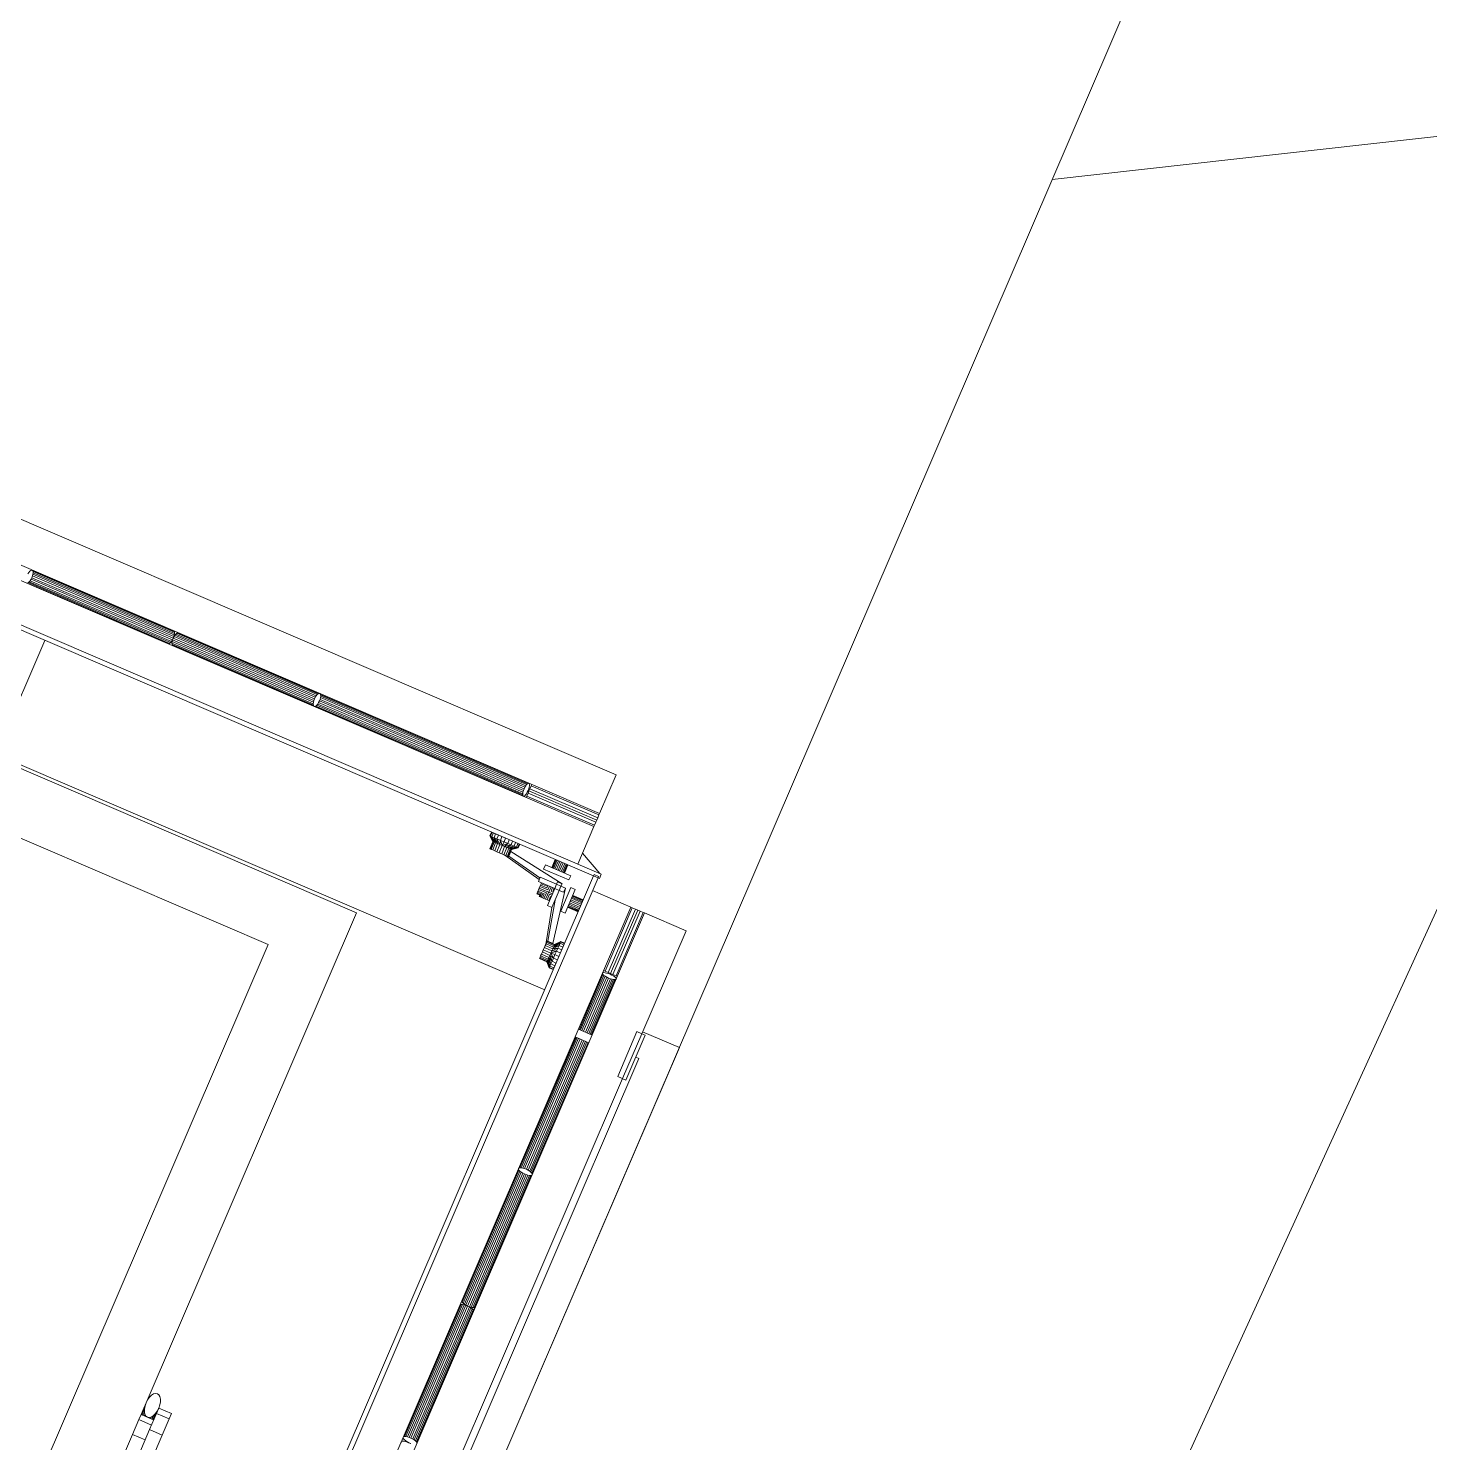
# Model space of a CAD drawing. Header units: metres. Extents: x -48 to 2360, y -1392 to 453.
# Drawn here: x 725.851 to 727.312, y -1006.68 to -1005.205 of the extents above; entities that cross this region are included whole.
import ezdxf

# ---------------------------------------------------------------- set-up
doc = ezdxf.new("R2010")
doc.units = ezdxf.units.M
doc.layers.add('MUEBLES', color=223, linetype='Continuous', lineweight=5, transparency=0.3)
doc.layers.add('TODO', color=210, linetype='Continuous', lineweight=5)

msp = doc.modelspace()

# ---------------------------------------------------------------- linework, layer by layer
at = {"layer": 'MUEBLES', "transparency": 33554687}
for p, q in [((726.4639, -1005.9835), (724.673, -1005.2145)), ((724.6557, -1005.2548), (726.4466, -1006.0239)), ((726.4408, -1006.0373), (724.6499, -1005.2683)), ((726.4404, -1006.0888), (725.5289, -1005.6975)), ((725.5308, -1005.6931), (726.4484, -1006.0871)), ((725.8516, -1005.7724), (725.8507, -1005.7739)), ((725.8526, -1005.7711), (725.8516, -1005.7724)), ((725.8536, -1005.7703), (725.8526, -1005.7711)), ((725.8531, -1005.781), (725.8541, -1005.7795)), ((725.8545, -1005.7699), (725.8536, -1005.7703)), ((725.8541, -1005.7795), (725.8549, -1005.7778)), ((725.8541, -1005.7795), (726.0014, -1005.8427)), ((725.8553, -1005.7699), (725.8545, -1005.7699)), ((725.8549, -1005.7778), (725.8556, -1005.776)), ((725.8549, -1005.7778), (726.0022, -1005.841)), ((725.8558, -1005.7705), (725.8553, -1005.7699)), ((725.8556, -1005.776), (725.856, -1005.7743)), ((726.0029, -1005.8392), (725.8556, -1005.776)), ((725.8562, -1005.7714), (725.8558, -1005.7705)), ((726.0031, -1005.8337), (725.8558, -1005.7705)), ((725.856, -1005.7743), (725.8562, -1005.7727)), ((726.0033, -1005.8375), (725.856, -1005.7743)), ((726.0034, -1005.8346), (725.8562, -1005.7714)), ((725.8562, -1005.7727), (725.8562, -1005.7714)), ((726.0035, -1005.8359), (725.8562, -1005.7727)), ((725.8503, -1005.7834), (725.8512, -1005.783)), ((725.8503, -1005.7834), (725.9975, -1005.8467)), ((725.8512, -1005.783), (725.8521, -1005.7822)), ((725.8512, -1005.783), (725.9984, -1005.8463)), ((725.8521, -1005.7822), (725.8531, -1005.781)), ((725.8521, -1005.7822), (725.9994, -1005.8454)), ((725.8531, -1005.781), (726.0004, -1005.8442)), ((726.0022, -1005.841), (726.0029, -1005.8392)), ((726.003, -1005.8393), (726.0022, -1005.841)), ((726.0031, -1005.8337), (726.0026, -1005.8332)), ((726.0029, -1005.8392), (726.0033, -1005.8375)), ((726.004, -1005.8378), (726.003, -1005.8393)), ((726.1503, -1005.9025), (726.003, -1005.8393)), ((726.0034, -1005.8346), (726.0031, -1005.8337)), ((726.0033, -1005.8375), (726.0035, -1005.8359)), ((726.0035, -1005.8359), (726.0034, -1005.8346)), ((726.005, -1005.8366), (726.004, -1005.8378)), ((726.1513, -1005.901), (726.004, -1005.8378)), ((726.006, -1005.8357), (726.005, -1005.8366)), ((726.1523, -1005.8998), (726.005, -1005.8366)), ((726.0069, -1005.8353), (726.006, -1005.8357)), ((726.1533, -1005.899), (726.006, -1005.8357)), ((726.1542, -1005.8986), (726.0069, -1005.8353)), ((726.0077, -1005.8354), (726.0069, -1005.8353)), ((725.8685, -1005.8433), (725.8222, -1005.9511)), ((725.9968, -1005.8466), (725.9975, -1005.8467)), ((725.9975, -1005.8467), (725.9984, -1005.8463)), ((725.9984, -1005.8463), (725.9994, -1005.8454)), ((725.9994, -1005.8454), (726.0004, -1005.8442)), ((726.0004, -1005.8442), (726.0014, -1005.8427)), ((726.0011, -1005.8445), (726.0009, -1005.8461)), ((726.0009, -1005.8461), (726.001, -1005.8474)), ((726.0009, -1005.8461), (726.1482, -1005.9093)), ((726.001, -1005.8474), (726.1483, -1005.9106)), ((726.001, -1005.8474), (726.0013, -1005.8483)), ((726.0016, -1005.8428), (726.0011, -1005.8445)), ((726.0011, -1005.8445), (726.1484, -1005.9078)), ((726.0013, -1005.8483), (726.1486, -1005.9116)), ((726.0013, -1005.8483), (726.0019, -1005.8488)), ((726.0014, -1005.8427), (726.0022, -1005.841)), ((726.0022, -1005.841), (726.0016, -1005.8428)), ((726.0016, -1005.8428), (726.1488, -1005.906)), ((726.1495, -1005.9042), (726.0022, -1005.841)), ((726.1542, -1005.8986), (726.1533, -1005.899)), ((726.1549, -1005.8986), (726.1542, -1005.8986)), ((726.1555, -1005.8991), (726.1549, -1005.8986)), ((726.1484, -1005.9078), (726.1482, -1005.9093)), ((726.1482, -1005.9093), (726.1483, -1005.9106)), ((726.1483, -1005.9106), (726.1486, -1005.9116)), ((726.1488, -1005.906), (726.1484, -1005.9078)), ((726.1486, -1005.9116), (726.1492, -1005.9121)), ((726.1495, -1005.9042), (726.1488, -1005.906)), ((726.1492, -1005.9121), (726.1499, -1005.9121)), ((726.1503, -1005.9025), (726.1495, -1005.9042)), ((726.1499, -1005.9121), (726.1508, -1005.9117)), ((726.1499, -1005.9121), (726.3667, -1006.0052)), ((726.1513, -1005.901), (726.1503, -1005.9025)), ((726.1508, -1005.9117), (726.1518, -1005.9109)), ((726.1508, -1005.9117), (726.3665, -1006.0043)), ((726.1523, -1005.8998), (726.1513, -1005.901)), ((726.1518, -1005.9109), (726.1528, -1005.9097)), ((726.1518, -1005.9109), (726.3665, -1006.0031)), ((726.1533, -1005.899), (726.1523, -1005.8998)), ((726.1528, -1005.9097), (726.1538, -1005.9081)), ((726.1528, -1005.9097), (726.3668, -1006.0015)), ((726.1538, -1005.9081), (726.1546, -1005.9064)), ((726.1538, -1005.9081), (726.3673, -1005.9998)), ((726.1546, -1005.9064), (726.1553, -1005.9047)), ((726.3679, -1005.998), (726.1546, -1005.9064)), ((726.1553, -1005.9047), (726.1557, -1005.9029)), ((726.3688, -1005.9963), (726.1553, -1005.9047)), ((726.3723, -1005.9922), (726.1555, -1005.8991)), ((726.1558, -1005.9001), (726.1555, -1005.8991)), ((726.1557, -1005.9029), (726.1559, -1005.9014)), ((726.3697, -1005.9948), (726.1557, -1005.9029)), ((726.3715, -1005.9927), (726.1558, -1005.9001)), ((726.1559, -1005.9014), (726.1558, -1005.9001)), ((726.3706, -1005.9936), (726.1559, -1005.9014)), ((725.8287, -1005.9706), (726.1934, -1006.1272)), ((725.83, -1005.9674), (726.3894, -1006.2076)), ((726.4466, -1006.0239), (726.4639, -1005.9835)), ((726.3668, -1006.0015), (726.3665, -1006.0031)), ((726.3673, -1005.9998), (726.3668, -1006.0015)), ((726.3679, -1005.998), (726.3673, -1005.9998)), ((726.3688, -1005.9963), (726.3679, -1005.998)), ((726.3697, -1005.9948), (726.3688, -1005.9963)), ((726.3706, -1005.9936), (726.3697, -1005.9948)), ((726.3704, -1006.0031), (726.3713, -1006.0015)), ((726.3715, -1005.9927), (726.3706, -1005.9936)), ((726.3713, -1006.0015), (726.3721, -1005.9998)), ((726.3723, -1005.9922), (726.3715, -1005.9927)), ((726.3721, -1005.9998), (726.3728, -1005.9981)), ((726.373, -1006.0002), (726.3721, -1006.0024)), ((726.3729, -1005.9922), (726.3723, -1005.9922)), ((726.3728, -1005.9981), (726.3733, -1005.9964)), ((726.3734, -1005.9927), (726.3729, -1005.9922)), ((726.374, -1005.998), (726.373, -1006.0002)), ((726.373, -1006.0002), (726.4437, -1006.0306)), ((726.3733, -1005.9964), (726.3735, -1005.9948)), ((726.3736, -1005.9936), (726.3734, -1005.9927)), ((726.3735, -1005.9948), (726.3736, -1005.9936)), ((726.3753, -1005.9948), (726.374, -1005.998)), ((726.4447, -1006.0284), (726.374, -1005.998)), ((726.3759, -1005.9935), (726.3753, -1005.9948)), ((726.446, -1006.0252), (726.3753, -1005.9948)), ((726.3665, -1006.0031), (726.3665, -1006.0043)), ((726.3665, -1006.0043), (726.3667, -1006.0052)), ((726.3667, -1006.0052), (726.3671, -1006.0057)), ((726.3671, -1006.0057), (726.3678, -1006.0057)), ((726.3678, -1006.0057), (726.3686, -1006.0052)), ((726.3686, -1006.0052), (726.3695, -1006.0043)), ((726.3695, -1006.0043), (726.3704, -1006.0031)), ((726.3707, -1006.0056), (726.3701, -1006.007)), ((726.3721, -1006.0024), (726.3707, -1006.0056)), ((726.3707, -1006.0056), (726.4414, -1006.036)), ((726.3721, -1006.0024), (726.4428, -1006.0328)), ((726.4428, -1006.0328), (726.4437, -1006.0306)), ((726.4437, -1006.0306), (726.4447, -1006.0284)), ((726.4447, -1006.0284), (726.446, -1006.0252)), ((726.446, -1006.0252), (726.4466, -1006.0239)), ((725.818, -1006.0389), (726.1011, -1006.1605)), ((726.3339, -1006.0433), (726.3323, -1006.0472)), ((726.3344, -1006.0435), (726.3328, -1006.0475)), ((726.3344, -1006.0435), (726.3339, -1006.0433)), ((726.3358, -1006.0441), (726.3343, -1006.0481)), ((726.3358, -1006.0441), (726.3344, -1006.0435)), ((726.3382, -1006.0451), (726.3358, -1006.0441)), ((726.3382, -1006.0451), (726.3366, -1006.049)), ((726.3412, -1006.0464), (726.3382, -1006.0451)), ((726.3394, -1006.0456), (726.3394, -1006.0455)), ((726.3397, -1006.0457), (726.3398, -1006.0456)), ((726.3406, -1006.0461), (726.3407, -1006.046)), ((726.424, -1006.0766), (726.4408, -1006.0373)), ((726.4408, -1006.0373), (726.4414, -1006.036)), ((726.4414, -1006.036), (726.4428, -1006.0328)), ((726.3323, -1006.0472), (726.3328, -1006.0475)), ((726.3323, -1006.0472), (726.3357, -1006.0533)), ((726.3323, -1006.0472), (726.3354, -1006.0532)), ((726.3324, -1006.0606), (726.3354, -1006.0532)), ((726.3328, -1006.0608), (726.3324, -1006.0606)), ((726.3328, -1006.0475), (726.3357, -1006.0533)), ((726.3343, -1006.0481), (726.3328, -1006.0475)), ((726.3328, -1006.0475), (726.3367, -1006.0537)), ((726.3328, -1006.0608), (726.3357, -1006.0533)), ((726.3337, -1006.0612), (726.3328, -1006.0608)), ((726.3337, -1006.0612), (726.3367, -1006.0537)), ((726.3343, -1006.0481), (726.3382, -1006.0543)), ((726.3343, -1006.0481), (726.3366, -1006.049)), ((726.3343, -1006.0481), (726.3367, -1006.0537)), ((726.3353, -1006.0618), (726.3382, -1006.0543)), ((726.3354, -1006.0532), (726.3357, -1006.0533)), ((726.3357, -1006.0533), (726.3367, -1006.0537)), ((726.3382, -1006.0543), (726.3366, -1006.049)), ((726.3366, -1006.049), (726.3403, -1006.0552)), ((726.3366, -1006.049), (726.3397, -1006.0503)), ((726.3367, -1006.0537), (726.3382, -1006.0543)), ((726.3373, -1006.0626), (726.3403, -1006.0552)), ((726.3382, -1006.0543), (726.3403, -1006.0552)), ((726.3396, -1006.0636), (726.3426, -1006.0561)), ((726.3412, -1006.0464), (726.3397, -1006.0503)), ((726.3397, -1006.0503), (726.3426, -1006.0561)), ((726.3403, -1006.0552), (726.3397, -1006.0503)), ((726.3397, -1006.0503), (726.3432, -1006.0518)), ((726.3403, -1006.0552), (726.3426, -1006.0561)), ((726.3448, -1006.0478), (726.3412, -1006.0464)), ((726.3421, -1006.0467), (726.3421, -1006.0466)), ((726.3451, -1006.0572), (726.3421, -1006.0647)), ((726.3426, -1006.0561), (726.3432, -1006.0518)), ((726.3426, -1006.0561), (726.3451, -1006.0572)), ((726.3448, -1006.0478), (726.3432, -1006.0518)), ((726.3432, -1006.0518), (726.3451, -1006.0572)), ((726.3432, -1006.0518), (726.3471, -1006.0534)), ((726.344, -1006.0475), (726.344, -1006.0475)), ((726.3476, -1006.0582), (726.3446, -1006.0657)), ((726.3486, -1006.0494), (726.3448, -1006.0478)), ((726.3471, -1006.0534), (726.3451, -1006.0572)), ((726.3451, -1006.0572), (726.3509, -1006.055)), ((726.3451, -1006.0572), (726.3476, -1006.0582)), ((726.3462, -1006.0484), (726.3463, -1006.0484)), ((726.35, -1006.0592), (726.347, -1006.0667)), ((726.3486, -1006.0494), (726.3471, -1006.0534)), ((726.3471, -1006.0534), (726.3509, -1006.055)), ((726.3509, -1006.055), (726.3476, -1006.0582)), ((726.3476, -1006.0582), (726.3545, -1006.0565)), ((726.3476, -1006.0582), (726.35, -1006.0592)), ((726.3487, -1006.0495), (726.3486, -1006.0494)), ((726.352, -1006.06), (726.349, -1006.0675)), ((726.35, -1006.0592), (726.3545, -1006.0565)), ((726.35, -1006.0592), (726.3575, -1006.0577)), ((726.35, -1006.0592), (726.352, -1006.06)), ((726.3535, -1006.0607), (726.3505, -1006.0681)), ((726.3509, -1006.055), (726.3524, -1006.0511)), ((726.3509, -1006.055), (726.3545, -1006.0565)), ((726.3575, -1006.0577), (726.352, -1006.06)), ((726.352, -1006.06), (726.3599, -1006.0587)), ((726.352, -1006.06), (726.3535, -1006.0607)), ((726.3535, -1006.0607), (726.3599, -1006.0587)), ((726.3535, -1006.0607), (726.3613, -1006.0593)), ((726.3535, -1006.0607), (726.3545, -1006.0611)), ((726.3545, -1006.0565), (726.356, -1006.0526)), ((726.3545, -1006.0565), (726.3575, -1006.0577)), ((726.3545, -1006.0611), (726.3613, -1006.0593)), ((726.3545, -1006.0611), (726.3618, -1006.0595)), ((726.3548, -1006.0612), (726.3618, -1006.0595)), ((726.3575, -1006.0577), (726.359, -1006.0539)), ((726.3575, -1006.0577), (726.3599, -1006.0587)), ((726.3599, -1006.0587), (726.3614, -1006.0549)), ((726.3599, -1006.0587), (726.3613, -1006.0593)), ((726.3613, -1006.0593), (726.3629, -1006.0555)), ((726.3613, -1006.0593), (726.3618, -1006.0595)), ((726.3618, -1006.0595), (726.3634, -1006.0558)), ((726.3353, -1006.0618), (726.3337, -1006.0612)), ((726.3373, -1006.0626), (726.3353, -1006.0618)), ((726.3396, -1006.0636), (726.3373, -1006.0626)), ((726.3421, -1006.0647), (726.3396, -1006.0636)), ((726.3446, -1006.0657), (726.3421, -1006.0647)), ((726.347, -1006.0667), (726.3446, -1006.0657)), ((726.349, -1006.0675), (726.347, -1006.0667)), ((726.348, -1006.0671), (726.3837, -1006.0925)), ((726.3505, -1006.0681), (726.349, -1006.0675)), ((726.3515, -1006.0686), (726.3505, -1006.0681)), ((726.3545, -1006.0611), (726.3515, -1006.0686)), ((726.3518, -1006.0687), (726.3515, -1006.0686)), ((726.3548, -1006.0612), (726.3518, -1006.0687)), ((726.352, -1006.0682), (726.3522, -1006.0683)), ((726.3522, -1006.0683), (726.3543, -1006.0633)), ((726.3522, -1006.0683), (726.3844, -1006.0907)), ((726.3543, -1006.0633), (726.354, -1006.0632)), ((726.4075, -1006.0971), (726.3543, -1006.0633)), ((726.3545, -1006.0611), (726.3548, -1006.0612)), ((726.3968, -1006.0802), (726.4004, -1006.0717)), ((726.397, -1006.0803), (726.4006, -1006.0718)), ((726.3976, -1006.0806), (726.4013, -1006.072)), ((726.3987, -1006.081), (726.4023, -1006.0725)), ((726.4001, -1006.0816), (726.4037, -1006.0731)), ((726.4016, -1006.0823), (726.4053, -1006.0738)), ((726.4033, -1006.083), (726.407, -1006.0745)), ((726.4087, -1006.0752), (726.405, -1006.0837)), ((726.4469, -1006.0864), (726.4289, -1006.065)), ((726.4404, -1006.0888), (726.0717, -1006.9475)), ((726.3846, -1006.0903), (726.3828, -1006.0946)), ((726.4018, -1006.0976), (726.3846, -1006.0903)), ((726.3883, -1006.0817), (726.3902, -1006.0774)), ((726.4147, -1006.093), (726.3883, -1006.0817)), ((726.3902, -1006.0774), (726.4165, -1006.0887)), ((726.4103, -1006.0759), (726.4066, -1006.0844)), ((726.4117, -1006.0765), (726.408, -1006.085)), ((726.4127, -1006.0769), (726.409, -1006.0855)), ((726.4134, -1006.0772), (726.4097, -1006.0857)), ((726.4136, -1006.0773), (726.4099, -1006.0858)), ((726.4165, -1006.0887), (726.4147, -1006.093)), ((726.4409, -1006.0875), (726.4404, -1006.0888)), ((726.445, -1006.0908), (726.4404, -1006.0888)), ((726.4456, -1006.0895), (726.4409, -1006.0875)), ((726.445, -1006.0908), (726.4456, -1006.0895)), ((726.4484, -1006.0871), (726.4465, -1006.0915)), ((726.0763, -1006.9495), (726.445, -1006.0908)), ((726.3819, -1006.1058), (726.3825, -1006.1046)), ((726.3825, -1006.1046), (726.3831, -1006.1031)), ((726.389, -1006.1074), (726.3825, -1006.1046)), ((726.3828, -1006.0946), (726.3999, -1006.1019)), ((726.3831, -1006.1031), (726.3838, -1006.1015)), ((726.3912, -1006.1066), (726.3831, -1006.1031)), ((726.3838, -1006.1015), (726.3845, -1006.0999)), ((726.3976, -1006.1074), (726.3838, -1006.1015)), ((726.3845, -1006.0999), (726.3851, -1006.0984)), ((726.3845, -1006.0999), (726.3926, -1006.1034)), ((726.3851, -1006.0984), (726.3857, -1006.0971)), ((726.3851, -1006.0984), (726.3916, -1006.1012)), ((726.3857, -1006.0971), (726.3861, -1006.0961)), ((726.3857, -1006.0971), (726.3908, -1006.0993)), ((726.3861, -1006.0961), (726.3861, -1006.096)), ((726.3861, -1006.0961), (726.3902, -1006.0979)), ((726.3903, -1006.0978), (726.3902, -1006.0979)), ((726.396, -1006.1002), (726.3904, -1006.1131)), ((726.3913, -1006.0982), (726.3908, -1006.0993)), ((726.3927, -1006.0988), (726.3916, -1006.1012)), ((726.3923, -1006.1197), (726.3999, -1006.1019)), ((726.3943, -1006.0995), (726.3926, -1006.1034)), ((726.396, -1006.1048), (726.3977, -1006.1009)), ((726.396, -1006.1048), (726.3983, -1006.1058)), ((726.4045, -1006.1039), (726.3969, -1006.1217)), ((726.411, -1006.1016), (726.3979, -1006.1592)), ((726.3982, -1006.104), (726.3993, -1006.1016)), ((726.3982, -1006.104), (726.3989, -1006.1043)), ((726.3999, -1006.1019), (726.4018, -1006.0976)), ((726.3999, -1006.1019), (726.4045, -1006.1039)), ((726.4018, -1006.0976), (726.4029, -1006.0951)), ((726.4064, -1006.0996), (726.4018, -1006.0976)), ((726.4029, -1006.0951), (726.4075, -1006.0971)), ((726.4064, -1006.0996), (726.4045, -1006.1039)), ((726.4045, -1006.1039), (726.4091, -1006.1059)), ((726.4167, -1006.101), (726.4061, -1006.1256)), ((726.4075, -1006.0971), (726.4064, -1006.0996)), ((726.411, -1006.1016), (726.4064, -1006.0996)), ((726.4091, -1006.1059), (726.411, -1006.1016)), ((726.4107, -1006.1276), (726.4213, -1006.103)), ((726.4213, -1006.103), (726.4167, -1006.101)), ((726.4792, -1006.1214), (726.4393, -1006.1042)), ((726.4465, -1006.0915), (726.445, -1006.0908)), ((726.3811, -1006.1076), (726.3812, -1006.1074)), ((726.3844, -1006.109), (726.3811, -1006.1076)), ((726.3812, -1006.1074), (726.3815, -1006.1068)), ((726.3847, -1006.1089), (726.3812, -1006.1074)), ((726.3815, -1006.1068), (726.3819, -1006.1058)), ((726.3856, -1006.1086), (726.3815, -1006.1068)), ((726.3871, -1006.108), (726.3819, -1006.1058)), ((726.3844, -1006.109), (726.3838, -1006.1103)), ((726.3838, -1006.1103), (726.3841, -1006.1104)), ((726.3847, -1006.1089), (726.3841, -1006.1104)), ((726.3841, -1006.1104), (726.3847, -1006.1107)), ((726.3856, -1006.1086), (726.3847, -1006.1107)), ((726.3847, -1006.1107), (726.3858, -1006.1111)), ((726.3871, -1006.108), (726.3858, -1006.1111)), ((726.3858, -1006.1111), (726.3871, -1006.1117)), ((726.389, -1006.1074), (726.3871, -1006.1117)), ((726.3871, -1006.1117), (726.3887, -1006.1124)), ((726.3912, -1006.1066), (726.3887, -1006.1124)), ((726.3887, -1006.1124), (726.3904, -1006.1131)), ((726.3904, -1006.1131), (726.3921, -1006.1138)), ((726.3921, -1006.1138), (726.3946, -1006.108)), ((726.3921, -1006.1138), (726.3937, -1006.1145)), ((726.3969, -1006.1217), (726.3923, -1006.1197)), ((726.3926, -1006.1569), (726.4002, -1006.1141)), ((726.3937, -1006.1145), (726.3956, -1006.1102)), ((726.3937, -1006.1145), (726.3944, -1006.1148)), ((726.3969, -1006.109), (726.3946, -1006.108)), ((726.3963, -1006.1105), (726.3956, -1006.1102)), ((726.4141, -1006.1196), (726.4251, -1006.1244)), ((726.4146, -1006.1184), (726.4256, -1006.1231)), ((726.4153, -1006.1169), (726.4263, -1006.1216)), ((726.416, -1006.1153), (726.427, -1006.12)), ((726.4276, -1006.1184), (726.4167, -1006.1137)), ((726.4283, -1006.1169), (726.4173, -1006.1122)), ((726.4288, -1006.1157), (726.4178, -1006.1109)), ((726.4293, -1006.1147), (726.4183, -1006.11)), ((726.4295, -1006.1141), (726.4185, -1006.1093)), ((726.4296, -1006.1139), (726.4186, -1006.1091)), ((725.76, -1007.7963), (726.4792, -1006.1214)), ((726.4936, -1006.1275), (725.7744, -1007.8025)), ((726.1934, -1006.1272), (725.9739, -1006.6385)), ((726.3905, -1006.1604), (726.3969, -1006.1217)), ((726.4061, -1006.1256), (726.4107, -1006.1276)), ((726.4133, -1006.1215), (726.4243, -1006.1262)), ((726.4134, -1006.1212), (726.4244, -1006.126)), ((726.4137, -1006.1206), (726.4247, -1006.1253)), ((726.4807, -1006.122), (726.4523, -1006.1881)), ((726.4841, -1006.1234), (726.4557, -1006.1895)), ((726.458, -1006.1906), (726.4864, -1006.1244)), ((726.4604, -1006.1916), (726.4888, -1006.1255)), ((726.4638, -1006.193), (726.4922, -1006.1269)), ((726.4807, -1006.122), (726.4792, -1006.1214)), ((726.4841, -1006.1234), (726.4807, -1006.122)), ((726.4864, -1006.1244), (726.4841, -1006.1234)), ((726.4888, -1006.1255), (726.4864, -1006.1244)), ((726.4922, -1006.1269), (726.4888, -1006.1255)), ((726.4936, -1006.1275), (726.4922, -1006.1269)), ((726.5368, -1006.1461), (726.4936, -1006.1275)), ((726.4907, -1006.2534), (726.5368, -1006.1461)), ((726.1011, -1006.1605), (725.5723, -1007.3921)), ((726.3891, -1006.1635), (726.388, -1006.1658)), ((726.39, -1006.1613), (726.3891, -1006.1635)), ((726.3969, -1006.1671), (726.3891, -1006.1635)), ((726.3908, -1006.1595), (726.39, -1006.1613)), ((726.3978, -1006.1649), (726.39, -1006.1613)), ((726.3915, -1006.1581), (726.3908, -1006.1595)), ((726.3987, -1006.1631), (726.3908, -1006.1595)), ((726.3919, -1006.1572), (726.3915, -1006.1581)), ((726.3993, -1006.1616), (726.3915, -1006.1581)), ((726.392, -1006.1569), (726.3919, -1006.1572)), ((726.3997, -1006.1607), (726.3919, -1006.1572)), ((726.3998, -1006.1604), (726.392, -1006.1569)), ((726.3926, -1006.1571), (726.3926, -1006.1569)), ((726.3926, -1006.1569), (726.3979, -1006.1592)), ((726.3969, -1006.1671), (726.4032, -1006.1641)), ((726.3979, -1006.1592), (726.3978, -1006.1595)), ((726.3978, -1006.1649), (726.4044, -1006.1613)), ((726.3978, -1006.1649), (726.3987, -1006.1631)), ((726.3978, -1006.1649), (726.4032, -1006.1641)), ((726.3987, -1006.1631), (726.4054, -1006.1591)), ((726.4044, -1006.1613), (726.3987, -1006.1631)), ((726.3987, -1006.1631), (726.3993, -1006.1616)), ((726.3993, -1006.1616), (726.406, -1006.1577)), ((726.3993, -1006.1616), (726.4054, -1006.1591)), ((726.3993, -1006.1616), (726.3997, -1006.1607)), ((726.3997, -1006.1607), (726.4062, -1006.1573)), ((726.3997, -1006.1607), (726.406, -1006.1577)), ((726.3997, -1006.1607), (726.3998, -1006.1604)), ((726.3998, -1006.1604), (726.4062, -1006.1573)), ((726.4017, -1006.1674), (726.4032, -1006.1641)), ((726.4032, -1006.1641), (726.4044, -1006.1613)), ((726.4032, -1006.1641), (726.4072, -1006.1659)), ((726.4044, -1006.1613), (726.4054, -1006.1591)), ((726.4044, -1006.1613), (726.4085, -1006.1631)), ((726.4054, -1006.1591), (726.406, -1006.1577)), ((726.4054, -1006.1591), (726.4094, -1006.1609)), ((726.406, -1006.1577), (726.4062, -1006.1573)), ((726.406, -1006.1577), (726.41, -1006.1595)), ((726.4062, -1006.1573), (726.4102, -1006.1591)), ((726.3842, -1006.1745), (726.384, -1006.1748)), ((726.384, -1006.1748), (726.3918, -1006.1784)), ((726.3846, -1006.1736), (726.3842, -1006.1745)), ((726.3842, -1006.1745), (726.392, -1006.1781)), ((726.3852, -1006.1722), (726.3846, -1006.1736)), ((726.3846, -1006.1736), (726.3924, -1006.1772)), ((726.386, -1006.1703), (726.3852, -1006.1722)), ((726.3852, -1006.1722), (726.393, -1006.1757)), ((726.387, -1006.1681), (726.386, -1006.1703)), ((726.386, -1006.1703), (726.3938, -1006.1739)), ((726.388, -1006.1658), (726.387, -1006.1681)), ((726.387, -1006.1681), (726.3948, -1006.1717)), ((726.3958, -1006.1694), (726.388, -1006.1658)), ((726.3918, -1006.1784), (726.392, -1006.1781)), ((726.394, -1006.1846), (726.3918, -1006.1784)), ((726.392, -1006.1781), (726.3924, -1006.1772)), ((726.3943, -1006.1842), (726.392, -1006.1781)), ((726.394, -1006.1846), (726.392, -1006.1781)), ((726.3924, -1006.1772), (726.393, -1006.1757)), ((726.3949, -1006.1828), (726.3924, -1006.1772)), ((726.3943, -1006.1842), (726.3924, -1006.1772)), ((726.393, -1006.1757), (726.3938, -1006.1739)), ((726.3949, -1006.1828), (726.393, -1006.1757)), ((726.393, -1006.1757), (726.3958, -1006.1806)), ((726.3938, -1006.1739), (726.3948, -1006.1717)), ((726.3958, -1006.1806), (726.3938, -1006.1739)), ((726.3938, -1006.1739), (726.3971, -1006.1778)), ((726.3948, -1006.1717), (726.3958, -1006.1694)), ((726.3971, -1006.1778), (726.3948, -1006.1717)), ((726.3948, -1006.1717), (726.3986, -1006.1745)), ((726.3958, -1006.1694), (726.3969, -1006.1671)), ((726.3958, -1006.1694), (726.4017, -1006.1674)), ((726.4001, -1006.1709), (726.3958, -1006.1694)), ((726.3986, -1006.1745), (726.3958, -1006.1694)), ((726.3958, -1006.1806), (726.3971, -1006.1778)), ((726.3969, -1006.1671), (726.3978, -1006.1649)), ((726.4017, -1006.1674), (726.3969, -1006.1671)), ((726.3971, -1006.1778), (726.3986, -1006.1745)), ((726.4012, -1006.1797), (726.3971, -1006.1778)), ((726.3986, -1006.1745), (726.4001, -1006.1709)), ((726.4027, -1006.1764), (726.3986, -1006.1745)), ((726.4001, -1006.1709), (726.4017, -1006.1674)), ((726.4043, -1006.1728), (726.4001, -1006.1709)), ((726.4027, -1006.1764), (726.4012, -1006.1797)), ((726.4016, -1006.1789), (726.4017, -1006.1789)), ((726.4017, -1006.1674), (726.4058, -1006.1693)), ((726.4024, -1006.1771), (726.4024, -1006.1771)), ((726.4043, -1006.1728), (726.4027, -1006.1764)), ((726.4033, -1006.175), (726.4033, -1006.1751)), ((726.4043, -1006.1728), (726.4043, -1006.1728)), ((726.394, -1006.1846), (726.3943, -1006.1842)), ((726.3982, -1006.1865), (726.394, -1006.1846)), ((726.3949, -1006.1828), (726.3943, -1006.1842)), ((726.3984, -1006.186), (726.3943, -1006.1842)), ((726.3949, -1006.1828), (726.3958, -1006.1806)), ((726.399, -1006.1847), (726.3949, -1006.1828)), ((726.4, -1006.1825), (726.3958, -1006.1806)), ((726.3984, -1006.186), (726.3982, -1006.1865)), ((726.399, -1006.1847), (726.3984, -1006.186)), ((726.4, -1006.1825), (726.399, -1006.1847)), ((726.4012, -1006.1797), (726.4, -1006.1825)), ((726.4005, -1006.1814), (726.4006, -1006.1814)), ((726.4006, -1006.1811), (726.4007, -1006.1811)), ((726.401, -1006.1802), (726.4011, -1006.1803)), ((726.4497, -1006.1909), (726.4248, -1006.2487)), ((726.4502, -1006.1917), (726.4256, -1006.249)), ((726.4512, -1006.1926), (726.4267, -1006.2495)), ((726.4525, -1006.1935), (726.4282, -1006.2502)), ((726.4501, -1006.1899), (726.4496, -1006.1903)), ((726.4496, -1006.1903), (726.4497, -1006.1909)), ((726.4497, -1006.1909), (726.4502, -1006.1917)), ((726.451, -1006.1897), (726.4501, -1006.1899)), ((726.4502, -1006.1917), (726.4512, -1006.1926)), ((726.4509, -1006.1875), (726.4523, -1006.1881)), ((726.4523, -1006.1898), (726.451, -1006.1897)), ((726.4512, -1006.1926), (726.4525, -1006.1935)), ((726.4523, -1006.1881), (726.4557, -1006.1895)), ((726.454, -1006.1901), (726.4523, -1006.1898)), ((726.4525, -1006.1935), (726.4542, -1006.1945)), ((726.4558, -1006.1907), (726.454, -1006.1901)), ((726.4557, -1006.1895), (726.458, -1006.1906)), ((726.4577, -1006.1914), (726.4558, -1006.1907)), ((726.4595, -1006.1923), (726.4577, -1006.1914)), ((726.458, -1006.1906), (726.4604, -1006.1916)), ((726.4612, -1006.1932), (726.4595, -1006.1923)), ((726.4604, -1006.1916), (726.4638, -1006.193)), ((726.4625, -1006.1942), (726.4612, -1006.1932)), ((726.4638, -1006.193), (726.4652, -1006.1937)), ((726.4542, -1006.1945), (726.4299, -1006.2509)), ((726.456, -1006.1953), (726.4318, -1006.2517)), ((726.4337, -1006.2525), (726.4579, -1006.1961)), ((726.4354, -1006.2532), (726.4597, -1006.1966)), ((726.4369, -1006.2539), (726.4613, -1006.1969)), ((726.438, -1006.2544), (726.4626, -1006.197)), ((726.4387, -1006.2547), (726.4636, -1006.1969)), ((726.4542, -1006.1945), (726.456, -1006.1953)), ((726.456, -1006.1953), (726.4579, -1006.1961)), ((726.4579, -1006.1961), (726.4597, -1006.1966)), ((726.4597, -1006.1966), (726.4613, -1006.1969)), ((726.4613, -1006.1969), (726.4626, -1006.197)), ((726.4635, -1006.1951), (726.4625, -1006.1942)), ((726.4626, -1006.197), (726.4636, -1006.1969)), ((726.464, -1006.1958), (726.4635, -1006.1951)), ((726.4636, -1006.1969), (726.464, -1006.1965)), ((726.464, -1006.1965), (726.464, -1006.1958)), ((726.439, -1006.2548), (726.4246, -1006.2486)), ((726.4856, -1006.2512), (726.4655, -1006.298)), ((726.4907, -1006.2534), (726.4856, -1006.2512)), ((726.4915, -1006.2515), (726.5298, -1006.2679)), ((726.4214, -1006.2567), (726.3626, -1006.3936)), ((726.4221, -1006.257), (726.3636, -1006.3934)), ((726.4233, -1006.2575), (726.3649, -1006.3934)), ((726.4248, -1006.2582), (726.3666, -1006.3936)), ((726.4265, -1006.2589), (726.3684, -1006.3941)), ((726.4284, -1006.2597), (726.3703, -1006.3948)), ((726.3722, -1006.3957), (726.4302, -1006.2605)), ((726.3738, -1006.3967), (726.432, -1006.2613)), ((726.3751, -1006.3977), (726.4334, -1006.2619)), ((726.376, -1006.3987), (726.4346, -1006.2624)), ((726.3765, -1006.3996), (726.4353, -1006.2627)), ((726.4212, -1006.2566), (726.4355, -1006.2628)), ((726.4706, -1006.3002), (726.4907, -1006.2534)), ((726.4741, -1006.3017), (726.4942, -1006.2549)), ((726.4942, -1006.2549), (726.4907, -1006.2534)), ((726.5298, -1006.2679), (725.7365, -1008.1153)), ((725.7684, -1007.954), (726.4876, -1006.2791)), ((726.4876, -1006.2791), (726.4844, -1006.2777)), ((725.8176, -1007.821), (726.4706, -1006.3002)), ((726.4655, -1006.298), (726.4741, -1006.3017)), ((726.4741, -1006.3017), (726.474, -1006.3019)), ((726.3621, -1006.3949), (726.3029, -1006.5326)), ((726.3626, -1006.3957), (726.3034, -1006.5335)), ((726.3635, -1006.3967), (726.3043, -1006.5345)), ((726.3648, -1006.3978), (726.3057, -1006.5355)), ((726.3665, -1006.3987), (726.3073, -1006.5365)), ((726.3683, -1006.3996), (726.3091, -1006.5374)), ((726.3626, -1006.3936), (726.3621, -1006.3941)), ((726.3621, -1006.3941), (726.3621, -1006.3949)), ((726.3621, -1006.3949), (726.3626, -1006.3957)), ((726.3636, -1006.3934), (726.3626, -1006.3936)), ((726.3626, -1006.3957), (726.3635, -1006.3967)), ((726.3635, -1006.3967), (726.3648, -1006.3978)), ((726.3649, -1006.3934), (726.3636, -1006.3934)), ((726.3648, -1006.3978), (726.3665, -1006.3987)), ((726.3666, -1006.3936), (726.3649, -1006.3934)), ((726.3665, -1006.3987), (726.3683, -1006.3996)), ((726.3684, -1006.3941), (726.3666, -1006.3936)), ((726.3683, -1006.3996), (726.3702, -1006.4003)), ((726.3703, -1006.3948), (726.3684, -1006.3941)), ((726.3722, -1006.3957), (726.3703, -1006.3948)), ((726.3738, -1006.3967), (726.3722, -1006.3957)), ((726.3751, -1006.3977), (726.3738, -1006.3967)), ((726.376, -1006.3987), (726.3751, -1006.3977)), ((726.3765, -1006.3996), (726.376, -1006.3987)), ((726.3765, -1006.4003), (726.3765, -1006.3996)), ((726.311, -1006.5381), (726.3702, -1006.4003)), ((726.3129, -1006.5386), (726.372, -1006.4008)), ((726.3145, -1006.5388), (726.3737, -1006.4011)), ((726.3159, -1006.5388), (726.375, -1006.4011)), ((726.3168, -1006.5386), (726.376, -1006.4008)), ((726.3702, -1006.4003), (726.372, -1006.4008)), ((726.372, -1006.4008), (726.3737, -1006.4011)), ((726.3737, -1006.4011), (726.375, -1006.4011)), ((726.375, -1006.4011), (726.376, -1006.4008)), ((726.376, -1006.4008), (726.3765, -1006.4003)), ((726.303, -1006.5319), (726.3029, -1006.5326)), ((726.3029, -1006.5326), (726.3034, -1006.5335)), ((726.3014, -1006.5361), (726.2423, -1006.6739)), ((726.3024, -1006.5359), (726.2432, -1006.6736)), ((726.3037, -1006.5359), (726.2446, -1006.6736)), ((726.3054, -1006.5361), (726.2463, -1006.6739)), ((726.3072, -1006.5366), (726.2481, -1006.6744)), ((726.25, -1006.6751), (726.3091, -1006.5374)), ((726.2518, -1006.676), (726.311, -1006.5382)), ((726.2534, -1006.677), (726.3126, -1006.5392)), ((726.2548, -1006.678), (726.3139, -1006.5402)), ((726.2557, -1006.679), (726.3148, -1006.5412)), ((726.2562, -1006.6799), (726.3153, -1006.5421)), ((726.3014, -1006.5361), (726.3009, -1006.5367)), ((726.3024, -1006.5359), (726.3014, -1006.5361)), ((726.3037, -1006.5359), (726.3024, -1006.5359)), ((726.3034, -1006.5335), (726.3043, -1006.5345)), ((726.3054, -1006.5361), (726.3037, -1006.5359)), ((726.3043, -1006.5345), (726.3057, -1006.5355)), ((726.3072, -1006.5366), (726.3054, -1006.5361)), ((726.3057, -1006.5355), (726.3073, -1006.5365)), ((726.3091, -1006.5374), (726.3072, -1006.5366)), ((726.3073, -1006.5365), (726.3091, -1006.5374)), ((726.3086, -1006.5372), (726.3086, -1006.5371)), ((726.3089, -1006.5372), (726.3089, -1006.5373)), ((726.311, -1006.5382), (726.3091, -1006.5374)), ((726.3091, -1006.5374), (726.311, -1006.5381)), ((726.3096, -1006.5375), (726.3096, -1006.5376)), ((726.3108, -1006.538), (726.3107, -1006.5381)), ((726.311, -1006.5381), (726.3129, -1006.5386)), ((726.3126, -1006.5392), (726.311, -1006.5382)), ((726.3123, -1006.5384), (726.3121, -1006.5389)), ((726.3139, -1006.5402), (726.3126, -1006.5392)), ((726.3129, -1006.5386), (726.3145, -1006.5388)), ((726.3142, -1006.5388), (726.3137, -1006.5401)), ((726.3148, -1006.5412), (726.3139, -1006.5402)), ((726.3145, -1006.5388), (726.3159, -1006.5388)), ((726.3153, -1006.5421), (726.3148, -1006.5412)), ((726.3165, -1006.5387), (726.3151, -1006.5418)), ((726.3153, -1006.5428), (726.3153, -1006.5421)), ((726.3159, -1006.5388), (726.3168, -1006.5386)), ((726.3168, -1006.5386), (726.3173, -1006.5381)), ((725.9755, -1006.6352), (725.9739, -1006.6383)), ((725.9775, -1006.6325), (725.9755, -1006.6352)), ((725.9796, -1006.6304), (725.9775, -1006.6325)), ((725.9818, -1006.629), (725.9796, -1006.6304)), ((725.9839, -1006.6285), (725.9818, -1006.629)), ((725.9858, -1006.6288), (725.9839, -1006.6285)), ((725.9873, -1006.6299), (725.9858, -1006.6288)), ((725.9884, -1006.6318), (725.9873, -1006.6299)), ((725.9889, -1006.6344), (725.9884, -1006.6318)), ((725.9889, -1006.6374), (725.9889, -1006.6344)), ((725.9687, -1006.6506), (725.9664, -1006.6558)), ((725.9687, -1006.6506), (725.9715, -1006.6439)), ((725.9818, -1006.6562), (725.9687, -1006.6506)), ((725.9689, -1006.6507), (725.9704, -1006.6471)), ((725.9695, -1006.651), (725.9698, -1006.6503)), ((725.9698, -1006.6503), (725.9721, -1006.6449)), ((725.9698, -1006.6503), (725.9704, -1006.6471)), ((725.9698, -1006.6511), (725.9698, -1006.6503)), ((725.9704, -1006.6471), (725.9727, -1006.6417)), ((725.9704, -1006.6471), (725.9715, -1006.6439)), ((725.9706, -1006.6514), (725.9721, -1006.6479)), ((725.9715, -1006.6439), (725.9739, -1006.6385)), ((725.972, -1006.652), (725.9726, -1006.6504)), ((725.9721, -1006.6449), (725.9727, -1006.6417)), ((725.9722, -1006.6448), (725.9721, -1006.6478)), ((725.9721, -1006.6479), (725.9721, -1006.6449)), ((725.9721, -1006.6478), (725.9727, -1006.6504)), ((725.9726, -1006.6504), (725.9721, -1006.6479)), ((725.9728, -1006.6416), (725.9722, -1006.6448)), ((725.9737, -1006.6523), (725.9726, -1006.6504)), ((725.9727, -1006.6417), (725.9739, -1006.6385)), ((725.9727, -1006.6504), (725.9737, -1006.6523)), ((725.9739, -1006.6383), (725.9728, -1006.6416)), ((725.9739, -1006.6385), (725.9739, -1006.6384)), ((725.9847, -1006.6496), (725.9776, -1006.6662)), ((725.9835, -1006.6498), (725.9812, -1006.6552)), ((725.9814, -1006.6518), (725.9836, -1006.6497)), ((725.9835, -1006.6498), (725.9814, -1006.6519)), ((725.9855, -1006.6472), (725.9831, -1006.6526)), ((725.9847, -1006.6496), (725.9831, -1006.6526)), ((725.9855, -1006.6472), (725.9835, -1006.6498)), ((725.9836, -1006.6497), (725.9855, -1006.647)), ((725.9871, -1006.6439), (725.9847, -1006.6496)), ((725.9979, -1006.6552), (725.9847, -1006.6496)), ((725.9855, -1006.647), (725.9871, -1006.6439)), ((725.987, -1006.6441), (725.9855, -1006.6472)), ((725.9871, -1006.644), (725.987, -1006.6441)), ((725.9871, -1006.6439), (725.9883, -1006.6406)), ((726.0003, -1006.6496), (725.9871, -1006.6439)), ((725.9883, -1006.6406), (725.9889, -1006.6374)), ((725.9979, -1006.6552), (726.0003, -1006.6496)), ((725.9664, -1006.6558), (725.9598, -1006.6712)), ((725.9796, -1006.6615), (725.9664, -1006.6558)), ((725.9735, -1006.6527), (725.9737, -1006.6523)), ((725.9737, -1006.6523), (725.9752, -1006.6534)), ((725.9752, -1006.6534), (725.9737, -1006.6523)), ((725.9752, -1006.6534), (725.9771, -1006.6537)), ((725.9771, -1006.6537), (725.9752, -1006.6534)), ((725.9771, -1006.6537), (725.9769, -1006.6541)), ((725.9771, -1006.6537), (725.9792, -1006.6532)), ((725.9792, -1006.6532), (725.9771, -1006.6537)), ((725.9792, -1006.6532), (725.9785, -1006.6548)), ((725.9792, -1006.6532), (725.9814, -1006.6518)), ((725.9814, -1006.6519), (725.9792, -1006.6532)), ((725.9814, -1006.6519), (725.9799, -1006.6554)), ((725.9812, -1006.6552), (725.9806, -1006.6557)), ((725.9812, -1006.6552), (725.9809, -1006.6559)), ((725.9831, -1006.6526), (725.9812, -1006.6552)), ((725.9831, -1006.6526), (725.9816, -1006.6561)), ((725.9907, -1006.6719), (725.9979, -1006.6552)), ((725.9598, -1006.6712), (725.9493, -1006.6957)), ((725.973, -1006.6769), (725.9598, -1006.6712)), ((725.9776, -1006.6662), (725.9662, -1006.6926)), ((725.9907, -1006.6719), (725.9776, -1006.6662)), ((725.9794, -1006.6983), (725.9907, -1006.6719)), ((726.2402, -1006.6787), (726.2397, -1006.6792)), ((726.2397, -1006.6792), (726.2397, -1006.6799)), ((726.2412, -1006.6784), (726.2402, -1006.6787)), ((726.2425, -1006.6784), (726.2412, -1006.6784)), ((726.2423, -1006.6739), (726.2418, -1006.6744)), ((726.2418, -1006.6744), (726.2418, -1006.6751)), ((726.2418, -1006.6751), (726.2422, -1006.676)), ((726.2422, -1006.676), (726.2432, -1006.677)), ((726.2432, -1006.6736), (726.2423, -1006.6739)), ((726.2442, -1006.6787), (726.2425, -1006.6784)), ((726.2446, -1006.6736), (726.2432, -1006.6736)), ((726.2432, -1006.677), (726.2445, -1006.678)), ((726.246, -1006.6792), (726.2442, -1006.6787)), ((726.2445, -1006.678), (726.2461, -1006.679)), ((726.2463, -1006.6739), (726.2446, -1006.6736)), ((726.2479, -1006.6799), (726.246, -1006.6792)), ((726.2461, -1006.679), (726.2479, -1006.6799)), ((726.2481, -1006.6744), (726.2463, -1006.6739)), ((726.2474, -1006.6797), (726.2474, -1006.6796)), ((726.2477, -1006.6797), (726.2476, -1006.6798)), ((726.2497, -1006.6808), (726.2479, -1006.6799)), ((726.2479, -1006.6799), (726.2498, -1006.6806)), ((726.25, -1006.6751), (726.2481, -1006.6744)), ((726.2518, -1006.676), (726.25, -1006.6751)), ((726.2534, -1006.677), (726.2518, -1006.676)), ((726.2548, -1006.678), (726.2534, -1006.677)), ((726.2557, -1006.679), (726.2548, -1006.678)), ((726.2562, -1006.6799), (726.2557, -1006.679)), ((726.2562, -1006.6806), (726.2562, -1006.6799))]:
    msp.add_line(p, q, dxfattribs=at)
at = {"layer": 'TODO', "transparency": 33554687}
msp.add_line((731.2326, -995.3157), (725.7365, -1008.1153), dxfattribs=at)
at = {"layer": 'TODO', "ltscale": 7, "transparency": 33554687}
msp.add_line((727.7615, -1005.1542), (725.2638, -1010.633), dxfattribs=at)
at = {"layer": 'TODO', "ltscale": 0.05, "transparency": 33554687}
msp.add_line((727.7069, -1005.2738), (726.9185, -1005.3627), dxfattribs=at)
at = {"layer": 'TODO', "ltscale": 7, "transparency": 33554687}
msp.add_lwpolyline([(728.7835, -995.2281), (729.1585, -994.3485), (715.3754, -988.4302), (709.8516, -1001.2943), (725.7365, -1008.1153), (730.8861, -996.1227)], dxfattribs=at)

doc.saveas('drawing.dxf')
